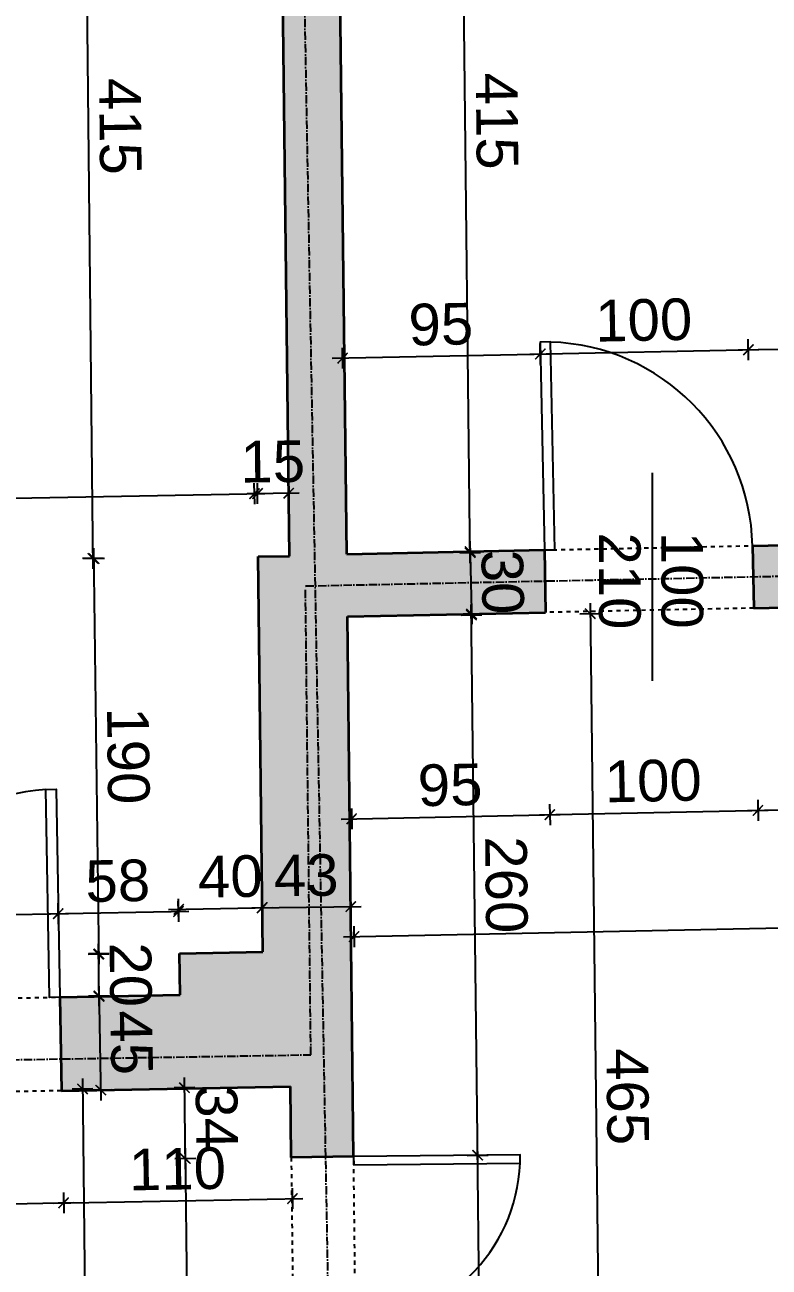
# Model space of a CAD drawing. Header units: inches. Extents: x -72385 to 39588, y -6525 to 66685.
# Drawn here: x -31877 to -31520, y 13085 to 13682 of the extents above; entities that cross this region are included whole.
import ezdxf

# ---------------------------------------------------------------- set-up
doc = ezdxf.new("R2010")
doc.units = ezdxf.units.IN
doc.header["$MEASUREMENT"] = 0
doc.linetypes.add('DashDot', pattern=[0.6, 0.4, -0.1, 0, -0.1])
doc.linetypes.add('Hidden', pattern=[0.4, 0.2, -0.2])
for name, color, linetype, lineweight in [('Врати', 251, 'Continuous', 25), ('Надписи врати', 252, 'Continuous', 25), ('Надписи коти вътрешни', 252, 'Continuous', 25), ('Оси', 252, 'DashDot', 25), ('Пунктир', 253, 'Hidden', 25), ('Разрезни линии', 7, 'Continuous', 35), ('Щрих стени', 254, 'Continuous', 25)]:
    doc.layers.add(name, color=color, linetype=linetype, lineweight=lineweight)
doc.styles.add('Arial Regular', font='arial.ttf')
doc.styles.get("Standard").update_dxf_attribs({"font": 'arial.ttf'})
doc.dimstyles.new('Annotative', dxfattribs={"dimscale": 0, "dimtxt": 20, "dimasz": 5, "dimexe": 5, "dimexo": 5, "dimgap": 5, "dimtad": 1, "dimdec": 0, "dimzin": 0, "dimdsep": 46, "dimtxsty": 'Standard', "dimblk": 'ARCHTICK', "dimcen": 5, "dimdle": 5, "dimadec": 0, "dimazin": 0, "dimtfac": 1, "dimtdec": 0, "dimtofl": 0, "dimtmove": 0, "dimatfit": 3, "dimldrblk": 'ARCHTICK', "dimfxl": 5, "dimfxlon": 1, "dimtolj": 1, "dimtzin": 0, "dimarcsym": 1})

# ---------------------------------------------------------------- blocks, each defined once
blk = doc.blocks.new('_ArchTick')
at = {"color": 0, "linetype": 'ByBlock', "const_width": 0.15}
blk.add_lwpolyline([(-0.5, -0.5), (0.5, 0.5)], dxfattribs=at)
blk = doc.blocks.new('*D3830')
at = {"layer": 'Defpoints', "color": 0, "ltscale": 50, "transparency": 16777216}
for p in [(-31763.25, 13257.69), (-31802.89, 13235.77), (-31762.86, 13236.51)]:
    blk.add_point(p, dxfattribs=at)
at = {"layer": 'Надписи коти вътрешни', "color": 0, "lineweight": -2, "ltscale": 50, "transparency": 16777216}
for p, q in [((-31803.19, 13251.95), (-31803.38, 13261.95)), ((-31763.16, 13252.69), (-31763.35, 13262.69)), ((-31808.28, 13256.86), (-31758.25, 13257.79))]:
    blk.add_line(p, q, dxfattribs=at)
at = {"layer": 'Надписи коти вътрешни', "color": 0, "lineweight": -2, "ltscale": 50, "transparency": 16777216, "xscale": 5, "yscale": 5, "zscale": 5}
for p, rotation in [((-31803.28, 13256.95), 181.0623153618535), ((-31763.25, 13257.69), 1.062315361853542)]:
    blk.add_blockref('_ArchTick', p, dxfattribs=dict(at, rotation=rotation))
at = {"layer": 'Надписи коти вътрешни', "color": 0, "ltscale": 50, "transparency": 16777216, "insert": (-31778.53, 13272.62), "char_height": 20, "attachment_point": 5, "rotation": 1.06232}
blk.add_mtext('\\A1;40', dxfattribs=at)
blk = doc.blocks.new('*D3831')
at = {"layer": 'Defpoints', "color": 0, "ltscale": 50, "transparency": 16777216}
for p in [(-31722.25, 13397.7), (-31627, 13399.68), (-31624.98, 13302.43)]:
    blk.add_point(p, dxfattribs=at)
at = {"layer": 'Надписи коти вътрешни', "color": 0, "lineweight": -2, "ltscale": 50, "transparency": 16777216}
for p, q in [((-31625.09, 13307.42), (-31624.88, 13297.43)), ((-31725.24, 13300.35), (-31619.98, 13302.53)), ((-31720.34, 13305.45), (-31720.14, 13295.45))]:
    blk.add_line(p, q, dxfattribs=at)
at = {"layer": 'Надписи коти вътрешни', "color": 0, "lineweight": -2, "ltscale": 50, "transparency": 16777216, "xscale": 5, "yscale": 5, "zscale": 5}
for p, rotation in [((-31720.24, 13300.45), 181.1859248688659), ((-31624.98, 13302.43), 1.185924868865917)]:
    blk.add_blockref('_ArchTick', p, dxfattribs=dict(at, rotation=rotation))
at = {"layer": 'Надписи коти вътрешни', "color": 0, "ltscale": 50, "transparency": 16777216, "insert": (-31672.93, 13316.65), "char_height": 20, "attachment_point": 5, "rotation": 1.18592}
blk.add_mtext('\\A1;95', dxfattribs=at)
blk = doc.blocks.new('*D3832')
at = {"layer": 'Defpoints', "color": 0, "ltscale": 50, "transparency": 16777216}
for p in [(-31527.02, 13401.75), (-31627, 13399.68), (-31525, 13304.49)]:
    blk.add_point(p, dxfattribs=at)
at = {"layer": 'Надписи коти вътрешни', "color": 0, "lineweight": -2, "ltscale": 50, "transparency": 16777216}
for p, q in [((-31625.09, 13307.42), (-31624.88, 13297.43)), ((-31525.11, 13309.49), (-31524.9, 13299.5)), ((-31629.98, 13302.32), (-31520.01, 13304.6))]:
    blk.add_line(p, q, dxfattribs=at)
at = {"layer": 'Надписи коти вътрешни', "color": 0, "lineweight": -2, "ltscale": 50, "transparency": 16777216, "xscale": 5, "yscale": 5, "zscale": 5}
for p, rotation in [((-31525, 13304.49), 1.185924868857025), ((-31624.98, 13302.43), 181.185924868857)]:
    blk.add_blockref('_ArchTick', p, dxfattribs=dict(at, rotation=rotation))
at = {"layer": 'Надписи коти вътрешни', "color": 0, "ltscale": 50, "transparency": 16777216, "insert": (-31575.31, 13318.67), "char_height": 20, "attachment_point": 5, "rotation": 1.18592}
blk.add_mtext('\\A1;100', dxfattribs=at)
blk = doc.blocks.new('*D3833')
at = {"layer": 'Defpoints', "color": 0, "ltscale": 50, "transparency": 16777216}
for p in [(-31185.44, 13408.82), (-31527.02, 13401.75), (-31183.42, 13311.57)]:
    blk.add_point(p, dxfattribs=at)
at = {"layer": 'Надписи коти вътрешни', "color": 0, "lineweight": -2, "ltscale": 50, "transparency": 16777216}
for p, q in [((-31530, 13304.39), (-31178.42, 13311.67)), ((-31183.53, 13316.56), (-31183.32, 13306.57)), ((-31525.11, 13309.49), (-31524.9, 13299.5))]:
    blk.add_line(p, q, dxfattribs=at)
at = {"layer": 'Надписи коти вътрешни', "color": 0, "lineweight": -2, "ltscale": 50, "transparency": 16777216, "xscale": 5, "yscale": 5, "zscale": 5}
for p, rotation in [((-31183.42, 13311.57), 1.185924868862864), ((-31525, 13304.49), 181.1859248688629)]:
    blk.add_blockref('_ArchTick', p, dxfattribs=dict(at, rotation=rotation))
at = {"layer": 'Надписи коти вътрешни', "color": 0, "ltscale": 50, "transparency": 16777216, "insert": (-31354.53, 13323.25), "char_height": 20, "attachment_point": 5, "rotation": 1.18592}
blk.add_mtext('\\A1;342', dxfattribs=at)
blk = doc.blocks.new('*D3844')
at = {"layer": 'Defpoints', "color": 0, "ltscale": 50, "transparency": 16777216}
for p in [(-31722.25, 13397.7), (-31662.67, 13398.39), (-31719.26, 13138.04)]:
    blk.add_point(p, dxfattribs=at)
at = {"layer": 'Надписи коти вътрешни', "color": 0, "lineweight": -2, "ltscale": 50, "transparency": 16777216}
for p, q in [((-31659.61, 13133.73), (-31662.73, 13403.39)), ((-31667.67, 13398.33), (-31657.67, 13398.45)), ((-31664.67, 13138.67), (-31654.67, 13138.78))]:
    blk.add_line(p, q, dxfattribs=at)
at = {"layer": 'Надписи коти вътрешни', "color": 0, "lineweight": -2, "ltscale": 50, "transparency": 16777216, "xscale": 5, "yscale": 5, "zscale": 5}
for p, rotation in [((-31662.67, 13398.39), 90.6615763334505), ((-31659.67, 13138.73), 270.6615763334505)]:
    blk.add_blockref('_ArchTick', p, dxfattribs=dict(at, rotation=rotation))
at = {"layer": 'Надписи коти вътрешни', "color": 0, "ltscale": 50, "transparency": 16777216, "insert": (-31645.96, 13268.73), "char_height": 20, "attachment_point": 5, "rotation": 270.66158}
blk.add_mtext('\\A1;260', dxfattribs=at)
blk = doc.blocks.new('*D3845')
at = {"layer": 'Defpoints', "color": 0, "ltscale": 50, "transparency": 16777216}
for p in [(-31659.67, 13138.73), (-31719.26, 13138.04), (-31717.41, 12978.05)]:
    blk.add_point(p, dxfattribs=at)
at = {"layer": 'Надписи коти вътрешни', "color": 0, "lineweight": -2, "ltscale": 50, "transparency": 16777216}
for p, q in [((-31664.67, 13138.67), (-31654.67, 13138.78)), ((-31657.77, 12973.74), (-31659.73, 13143.73)), ((-31662.82, 12978.68), (-31652.82, 12978.8))]:
    blk.add_line(p, q, dxfattribs=at)
at = {"layer": 'Надписи коти вътрешни', "color": 0, "lineweight": -2, "ltscale": 50, "transparency": 16777216, "xscale": 5, "yscale": 5, "zscale": 5}
for p, rotation in [((-31659.67, 13138.73), 90.66157633345075), ((-31657.82, 12978.74), 270.6615763334508)]:
    blk.add_blockref('_ArchTick', p, dxfattribs=dict(at, rotation=rotation))
at = {"layer": 'Надписи коти вътрешни', "color": 0, "ltscale": 50, "transparency": 16777216, "insert": (-31643.54, 13058.91), "char_height": 20, "attachment_point": 5, "rotation": 270.66158}
blk.add_mtext('\\A1;160', dxfattribs=at)
blk = doc.blocks.new('*D3852')
at = {"layer": 'Defpoints', "color": 0, "ltscale": 50, "transparency": 16777216}
for p in [(-31859.63, 13169.71), (-31959.61, 13167.86), (-31858.63, 13115.84)]:
    blk.add_point(p, dxfattribs=at)
at = {"layer": 'Надписи коти вътрешни', "color": 0, "lineweight": -2, "ltscale": 50, "transparency": 16777216}
for p, q in [((-31858.72, 13120.84), (-31858.54, 13110.84)), ((-31963.61, 13113.89), (-31853.63, 13115.93)), ((-31958.71, 13118.99), (-31958.52, 13108.99))]:
    blk.add_line(p, q, dxfattribs=at)
at = {"layer": 'Надписи коти вътрешни', "color": 0, "lineweight": -2, "ltscale": 50, "transparency": 16777216, "xscale": 5, "yscale": 5, "zscale": 5}
for p, rotation in [((-31958.61, 13113.99), 181.061896860584), ((-31858.63, 13115.84), 1.061896860583966)]:
    blk.add_blockref('_ArchTick', p, dxfattribs=dict(at, rotation=rotation))
at = {"layer": 'Надписи коти вътрешни', "color": 0, "ltscale": 50, "transparency": 16777216, "insert": (-31908.9, 13130.12), "char_height": 20, "attachment_point": 5, "rotation": 1.0619}
blk.add_mtext('\\A1;100', dxfattribs=at)
blk = doc.blocks.new('*D3853')
at = {"layer": 'Defpoints', "color": 0, "ltscale": 50, "transparency": 16777216}
for p in [(-31859.63, 13169.71), (-31749.65, 13171.75), (-31748.65, 13117.88)]:
    blk.add_point(p, dxfattribs=at)
at = {"layer": 'Надписи коти вътрешни', "color": 0, "lineweight": -2, "ltscale": 50, "transparency": 16777216}
for p, q in [((-31858.72, 13120.84), (-31858.54, 13110.84)), ((-31748.74, 13122.88), (-31748.56, 13112.88)), ((-31863.63, 13115.75), (-31743.65, 13117.97))]:
    blk.add_line(p, q, dxfattribs=at)
at = {"layer": 'Надписи коти вътрешни', "color": 0, "lineweight": -2, "ltscale": 50, "transparency": 16777216, "xscale": 5, "yscale": 5, "zscale": 5}
for p, rotation in [((-31748.65, 13117.88), 1.061896860589385), ((-31858.63, 13115.84), 181.0618968605894)]:
    blk.add_blockref('_ArchTick', p, dxfattribs=dict(at, rotation=rotation))
at = {"layer": 'Надписи коти вътрешни', "color": 0, "ltscale": 50, "transparency": 16777216, "insert": (-31803.92, 13132.07), "char_height": 20, "attachment_point": 5, "rotation": 1.0619}
blk.add_mtext('\\A1;110', dxfattribs=at)
blk = doc.blocks.new('*D3854')
at = {"layer": 'Defpoints', "color": 0, "ltscale": 50, "transparency": 16777216}
for p in [(-31800.54, 13171.16), (-31749.65, 13171.75), (-31749.25, 13137.69)]:
    blk.add_point(p, dxfattribs=at)
at = {"layer": 'Надписи коти вътрешни', "color": 0, "lineweight": -2, "ltscale": 50, "transparency": 16777216}
for p, q in [((-31800.09, 13132.1), (-31800.6, 13176.16)), ((-31795.54, 13171.22), (-31805.54, 13171.1)), ((-31795.15, 13137.16), (-31805.15, 13137.05))]:
    blk.add_line(p, q, dxfattribs=at)
at = {"layer": 'Надписи коти вътрешни', "color": 0, "lineweight": -2, "ltscale": 50, "transparency": 16777216, "xscale": 5, "yscale": 5, "zscale": 5}
for p, rotation in [((-31800.54, 13171.16), 90.66157633343974), ((-31800.15, 13137.1), 270.6615763334397)]:
    blk.add_blockref('_ArchTick', p, dxfattribs=dict(at, rotation=rotation))
at = {"layer": 'Надписи коти вътрешни', "color": 0, "ltscale": 50, "transparency": 16777216, "insert": (-31785.15, 13156.81), "char_height": 20, "attachment_point": 5, "rotation": 270.66158}
blk.add_mtext('\\A1;34', dxfattribs=at)
blk = doc.blocks.new('*D3855')
at = {"layer": 'Defpoints', "color": 0, "ltscale": 50, "transparency": 16777216}
for p in [(-31749.25, 13137.69), (-31747.41, 12977.7), (-31798.3, 12977.12)]:
    blk.add_point(p, dxfattribs=at)
at = {"layer": 'Надписи коти вътрешни', "color": 0, "lineweight": -2, "ltscale": 50, "transparency": 16777216}
for p, q in [((-31800.2, 13142.1), (-31798.24, 12972.12)), ((-31795.15, 13137.16), (-31805.15, 13137.05)), ((-31793.3, 12977.17), (-31803.3, 12977.06))]:
    blk.add_line(p, q, dxfattribs=at)
at = {"layer": 'Надписи коти вътрешни', "color": 0, "lineweight": -2, "ltscale": 50, "transparency": 16777216, "xscale": 5, "yscale": 5, "zscale": 5}
for p, rotation in [((-31800.15, 13137.1), 90.6615763334482), ((-31798.3, 12977.12), 270.6615763334482)]:
    blk.add_blockref('_ArchTick', p, dxfattribs=dict(at, rotation=rotation))
at = {"layer": 'Надписи коти вътрешни', "color": 0, "ltscale": 50, "transparency": 16777216, "insert": (-31784.01, 13057.29), "char_height": 20, "attachment_point": 5, "rotation": 270.66158}
blk.add_mtext('\\A1;160', dxfattribs=at)
blk = doc.blocks.new('*D3857')
at = {"layer": 'Defpoints', "color": 0, "ltscale": 50, "transparency": 16777216}
for p in [(-31749.65, 13171.75), (-31846.63, 12919.8), (-31746.75, 12920.96)]:
    blk.add_point(p, dxfattribs=at)
at = {"layer": 'Надписи коти вътрешни', "color": 0, "lineweight": -2, "ltscale": 50, "transparency": 16777216}
for p, q in [((-31849.59, 13175.59), (-31846.58, 12914.8)), ((-31844.53, 13170.65), (-31854.53, 13170.54)), ((-31841.63, 12919.86), (-31851.63, 12919.75))]:
    blk.add_line(p, q, dxfattribs=at)
at = {"layer": 'Надписи коти вътрешни', "color": 0, "lineweight": -2, "ltscale": 50, "transparency": 16777216, "xscale": 5, "yscale": 5, "zscale": 5}
for p, rotation in [((-31849.53, 13170.59), 90.66157633344937), ((-31846.63, 12919.8), 270.6615763334494)]:
    blk.add_blockref('_ArchTick', p, dxfattribs=dict(at, rotation=rotation))
at = {"layer": 'Надписи коти вътрешни', "color": 0, "ltscale": 50, "transparency": 16777216, "insert": (-31832.87, 13045.37), "char_height": 20, "attachment_point": 5, "rotation": 270.66158}
blk.add_mtext('\\A1;251', dxfattribs=at)
blk = doc.blocks.new('*D3876')
at = {"layer": 'Defpoints', "color": 0, "ltscale": 50, "transparency": 16777216}
for p in [(-31749.65, 13171.75), (-34053.52, 13133.6), (-31748.04, 13074.92)]:
    blk.add_point(p, dxfattribs=at)
at = {"layer": 'Надписи коти вътрешни', "color": 0, "lineweight": -2, "ltscale": 50, "transparency": 16777216}
for p, q in [((-31748.13, 13079.92), (-31747.96, 13069.92)), ((-34056.92, 13036.69), (-31743.04, 13075)), ((-34052, 13041.78), (-34051.84, 13031.78))]:
    blk.add_line(p, q, dxfattribs=at)
at = {"layer": 'Надписи коти вътрешни', "color": 0, "lineweight": -2, "ltscale": 50, "transparency": 16777216, "xscale": 5, "yscale": 5, "zscale": 5}
for p, rotation in [((-31748.04, 13074.92), 0.9485552265700729), ((-34051.92, 13036.78), 180.9485552265701)]:
    blk.add_blockref('_ArchTick', p, dxfattribs=dict(at, rotation=rotation))
at = {"layer": 'Надписи коти вътрешни', "color": 0, "ltscale": 50, "transparency": 16777216, "insert": (-32900.23, 13071.07), "char_height": 20, "attachment_point": 5, "rotation": 0.94856}
blk.add_mtext('\\A1;2304', dxfattribs=at)
blk = doc.blocks.new('*D3880')
at = {"layer": 'Defpoints', "color": 0, "ltscale": 50, "transparency": 16777216}
for p in [(-31629.57, 13523.89), (-31722.6, 13427.7), (-31627.62, 13429.67)]:
    blk.add_point(p, dxfattribs=at)
at = {"layer": 'Надписи коти вътрешни', "color": 0, "lineweight": -2, "ltscale": 50, "transparency": 16777216}
for p, q in [((-31724.45, 13516.92), (-31724.65, 13526.92)), ((-31629.46, 13518.89), (-31629.67, 13528.88)), ((-31729.55, 13521.82), (-31624.57, 13523.99))]:
    blk.add_line(p, q, dxfattribs=at)
at = {"layer": 'Надписи коти вътрешни', "color": 0, "lineweight": -2, "ltscale": 50, "transparency": 16777216, "xscale": 5, "yscale": 5, "zscale": 5}
for p, rotation in [((-31629.57, 13523.89), 1.185924868857902), ((-31724.55, 13521.92), 181.1859248688579)]:
    blk.add_blockref('_ArchTick', p, dxfattribs=dict(at, rotation=rotation))
at = {"layer": 'Надписи коти вътрешни', "color": 0, "ltscale": 50, "transparency": 16777216, "insert": (-31677.37, 13538.11), "char_height": 20, "attachment_point": 5, "rotation": 1.18592}
blk.add_mtext('\\A1;95', dxfattribs=at)
blk = doc.blocks.new('*D3881')
at = {"layer": 'Defpoints', "color": 0, "ltscale": 50, "transparency": 16777216}
for p in [(-31529.59, 13525.95), (-31527.64, 13431.74), (-31627.62, 13429.67)]:
    blk.add_point(p, dxfattribs=at)
at = {"layer": 'Надписи коти вътрешни', "color": 0, "lineweight": -2, "ltscale": 50, "transparency": 16777216}
for p, q in [((-31629.46, 13518.89), (-31629.67, 13528.88)), ((-31529.49, 13520.96), (-31529.69, 13530.95)), ((-31634.57, 13523.78), (-31524.59, 13526.06))]:
    blk.add_line(p, q, dxfattribs=at)
at = {"layer": 'Надписи коти вътрешни', "color": 0, "lineweight": -2, "ltscale": 50, "transparency": 16777216, "xscale": 5, "yscale": 5, "zscale": 5}
for p, rotation in [((-31629.57, 13523.89), 181.1859248688655), ((-31529.59, 13525.95), 1.185924868865447)]:
    blk.add_blockref('_ArchTick', p, dxfattribs=dict(at, rotation=rotation))
at = {"layer": 'Надписи коти вътрешни', "color": 0, "ltscale": 50, "transparency": 16777216, "insert": (-31579.89, 13540.13), "char_height": 20, "attachment_point": 5, "rotation": 1.18592}
blk.add_mtext('\\A1;100', dxfattribs=at)
blk = doc.blocks.new('*D3882')
at = {"layer": 'Defpoints', "color": 0, "ltscale": 50, "transparency": 16777216}
for p in [(-31217.82, 13532.33), (-31215.89, 13438.11), (-31527.64, 13431.74)]:
    blk.add_point(p, dxfattribs=at)
at = {"layer": 'Надписи коти вътрешни', "color": 0, "lineweight": -2, "ltscale": 50, "transparency": 16777216}
for p, q in [((-31217.72, 13527.33), (-31217.92, 13537.33)), ((-31534.56, 13525.85), (-31212.82, 13532.43)), ((-31529.46, 13520.95), (-31529.67, 13530.95))]:
    blk.add_line(p, q, dxfattribs=at)
at = {"layer": 'Надписи коти вътрешни', "color": 0, "lineweight": -2, "ltscale": 50, "transparency": 16777216, "xscale": 5, "yscale": 5, "zscale": 5}
for p, rotation in [((-31217.82, 13532.33), 1.171467589203126), ((-31529.57, 13525.95), 181.1714675892031)]:
    blk.add_blockref('_ArchTick', p, dxfattribs=dict(at, rotation=rotation))
at = {"layer": 'Надписи коти вътрешни', "color": 0, "ltscale": 50, "transparency": 16777216, "insert": (-31374, 13544.36), "char_height": 20, "attachment_point": 5, "rotation": 1.17147}
blk.add_mtext('\\A1;312', dxfattribs=at)
blk = doc.blocks.new('*D3892')
at = {"layer": 'Defpoints', "color": 0, "ltscale": 50, "transparency": 16777216}
for p in [(-31185.44, 13408.82), (-31722.25, 13397.7), (-31182.25, 13254.93)]:
    blk.add_point(p, dxfattribs=at)
at = {"layer": 'Надписи коти вътрешни', "color": 0, "lineweight": -2, "ltscale": 50, "transparency": 16777216}
for p, q in [((-31182.35, 13259.92), (-31182.15, 13249.93)), ((-31724.07, 13243.71), (-31177.25, 13255.03)), ((-31719.17, 13248.81), (-31718.96, 13238.81))]:
    blk.add_line(p, q, dxfattribs=at)
at = {"layer": 'Надписи коти вътрешни', "color": 0, "lineweight": -2, "ltscale": 50, "transparency": 16777216, "xscale": 5, "yscale": 5, "zscale": 5}
for p, rotation in [((-31182.25, 13254.93), 1.185924868862342), ((-31719.07, 13243.81), 181.1859248688623)]:
    blk.add_blockref('_ArchTick', p, dxfattribs=dict(at, rotation=rotation))
at = {"layer": 'Надписи коти вътрешни', "color": 0, "ltscale": 50, "transparency": 16777216, "insert": (-31450.97, 13264.58), "char_height": 20, "attachment_point": 5, "rotation": 1.18592}
blk.add_mtext('\\A1;537', dxfattribs=at)
blk = doc.blocks.new('*D8255')
at = {"layer": 'Defpoints', "color": 0, "ltscale": 50, "transparency": 16777216}
for p in [(-31766.89, 13456.75), (-31762.52, 13216.19), (-32663.47, 13199.81)]:
    blk.add_point(p, dxfattribs=at)
at = {"layer": 'Надписи коти вътрешни', "color": 0, "lineweight": -2, "ltscale": 50, "transparency": 16777216}
for p, q in [((-31766.8, 13451.75), (-31766.98, 13461.75)), ((-32672.85, 13440.28), (-31761.89, 13456.84)), ((-32667.76, 13435.37), (-32667.94, 13445.37))]:
    blk.add_line(p, q, dxfattribs=at)
at = {"layer": 'Надписи коти вътрешни', "color": 0, "lineweight": -2, "ltscale": 50, "transparency": 16777216, "xscale": 5, "yscale": 5, "zscale": 5}
for p, rotation in [((-31766.89, 13456.75), 1.041778083628722), ((-32667.85, 13440.37), 181.0417780836288)]:
    blk.add_blockref('_ArchTick', p, dxfattribs=dict(at, rotation=rotation))
at = {"layer": 'Надписи коти вътрешни', "color": 0, "ltscale": 50, "transparency": 16777216, "insert": (-32171.17, 13464.62), "char_height": 20, "attachment_point": 5, "rotation": 1.04178}
blk.add_mtext('\\A1;901', dxfattribs=at)
blk = doc.blocks.new('*D3902')
at = {"layer": 'Defpoints', "color": 0, "ltscale": 50, "transparency": 16777216}
for p in [(-31848.82, 13840.67), (-31769.88, 13841.49), (-31765.61, 13426.5)]:
    blk.add_point(p, dxfattribs=at)
at = {"layer": 'Надписи коти вътрешни', "color": 0, "lineweight": -2, "ltscale": 50, "transparency": 16777216}
for p, q in [((-31844.49, 13420.68), (-31848.87, 13845.67)), ((-31843.82, 13840.73), (-31853.81, 13840.62)), ((-31839.54, 13425.73), (-31849.54, 13425.63))]:
    blk.add_line(p, q, dxfattribs=at)
at = {"layer": 'Надписи коти вътрешни', "color": 0, "lineweight": -2, "ltscale": 50, "transparency": 16777216, "xscale": 5, "yscale": 5, "zscale": 5}
for p, rotation in [((-31848.82, 13840.67), 90.58984019734002), ((-31844.54, 13425.68), 270.58984019734)]:
    blk.add_blockref('_ArchTick', p, dxfattribs=dict(at, rotation=rotation))
at = {"layer": 'Надписи коти вътрешни', "color": 0, "ltscale": 50, "transparency": 16777216, "insert": (-31831.47, 13633.34), "char_height": 20, "attachment_point": 5, "rotation": 270.58984}
blk.add_mtext('\\A1;415', dxfattribs=at)
blk = doc.blocks.new('*D3903')
at = {"layer": 'Defpoints', "color": 0, "ltscale": 50, "transparency": 16777216}
for p in [(-31844.02, 13425.52), (-31765.09, 13426.5), (-31762.72, 13236.52)]:
    blk.add_point(p, dxfattribs=at)
at = {"layer": 'Надписи коти вътрешни', "color": 0, "lineweight": -2, "ltscale": 50, "transparency": 16777216}
for p, q in [((-31839.02, 13425.58), (-31849.02, 13425.46)), ((-31841.59, 13230.53), (-31844.08, 13430.52)), ((-31836.65, 13235.59), (-31846.65, 13235.47))]:
    blk.add_line(p, q, dxfattribs=at)
at = {"layer": 'Надписи коти вътрешни', "color": 0, "lineweight": -2, "ltscale": 50, "transparency": 16777216, "xscale": 5, "yscale": 5, "zscale": 5}
for p, rotation in [((-31844.02, 13425.52), 90.71580144106997), ((-31841.65, 13235.53), 270.71580144107)]:
    blk.add_blockref('_ArchTick', p, dxfattribs=dict(at, rotation=rotation))
at = {"layer": 'Надписи коти вътрешни', "color": 0, "ltscale": 50, "transparency": 16777216, "insert": (-31827.62, 13330.71), "char_height": 20, "attachment_point": 5, "rotation": 270.7158}
blk.add_mtext('\\A1;190', dxfattribs=at)
blk = doc.blocks.new('*D3904')
at = {"layer": 'Defpoints', "color": 0, "ltscale": 50, "transparency": 16777216}
for p in [(-31841.83, 13235.32), (-31802.89, 13235.77), (-31802.66, 13215.77)]:
    blk.add_point(p, dxfattribs=at)
at = {"layer": 'Надписи коти вътрешни', "color": 0, "lineweight": -2, "ltscale": 50, "transparency": 16777216}
for p, q in [((-31841.54, 13210.32), (-31841.88, 13240.32)), ((-31836.83, 13235.38), (-31846.82, 13235.26)), ((-31836.59, 13215.38), (-31846.59, 13215.26))]:
    blk.add_line(p, q, dxfattribs=at)
at = {"layer": 'Надписи коти вътрешни', "color": 0, "lineweight": -2, "ltscale": 50, "transparency": 16777216, "xscale": 5, "yscale": 5, "zscale": 5}
for p, rotation in [((-31841.83, 13235.32), 90.66157633345412), ((-31841.59, 13215.32), 270.6615763334541)]:
    blk.add_blockref('_ArchTick', p, dxfattribs=dict(at, rotation=rotation))
at = {"layer": 'Надписи коти вътрешни', "color": 0, "ltscale": 50, "transparency": 16777216, "insert": (-31826.5, 13225.5), "char_height": 20, "attachment_point": 5, "rotation": 270.66158}
blk.add_mtext('\\A1;20', dxfattribs=at)
blk = doc.blocks.new('*D7618')
at = {"layer": 'Defpoints', "color": 0, "ltscale": 50, "transparency": 16777216}
for p in [(-31727.39, 13842.28), (-31668.08, 13842.96), (-31722.6, 13427.7)]:
    blk.add_point(p, dxfattribs=at)
at = {"layer": 'Надписи коти вътрешни', "color": 0, "lineweight": -2, "ltscale": 50, "transparency": 16777216}
for p, q in [((-31663.24, 13423.39), (-31668.14, 13847.96)), ((-31673.08, 13842.9), (-31663.08, 13843.02)), ((-31668.29, 13428.33), (-31658.3, 13428.45))]:
    blk.add_line(p, q, dxfattribs=at)
at = {"layer": 'Надписи коти вътрешни', "color": 0, "lineweight": -2, "ltscale": 50, "transparency": 16777216, "xscale": 5, "yscale": 5, "zscale": 5}
for p, rotation in [((-31668.08, 13842.96), 90.66157633344923), ((-31663.29, 13428.39), 270.6615763334492)]:
    blk.add_blockref('_ArchTick', p, dxfattribs=dict(at, rotation=rotation))
at = {"layer": 'Надписи коти вътрешни', "color": 0, "ltscale": 50, "transparency": 16777216, "insert": (-31650.48, 13635.85), "char_height": 20, "attachment_point": 5, "rotation": 270.66158}
blk.add_mtext('\\A1;415', dxfattribs=at)
blk = doc.blocks.new('*D3905')
at = {"layer": 'Defpoints', "color": 0, "ltscale": 50, "transparency": 16777216}
for p in [(-31722.25, 13397.7), (-31716.89, 12933.05), (-31600.21, 12934.4)]:
    blk.add_point(p, dxfattribs=at)
at = {"layer": 'Надписи коти вътрешни', "color": 0, "lineweight": -2, "ltscale": 50, "transparency": 16777216}
for p, q in [((-31605.64, 13404.05), (-31600.16, 12929.4)), ((-31610.58, 13398.99), (-31600.58, 13399.11)), ((-31605.21, 12934.34), (-31595.21, 12934.46))]:
    blk.add_line(p, q, dxfattribs=at)
at = {"layer": 'Надписи коти вътрешни', "color": 0, "lineweight": -2, "ltscale": 50, "transparency": 16777216, "xscale": 5, "yscale": 5, "zscale": 5}
for p, rotation in [((-31605.58, 13399.05), 90.66157633344557), ((-31600.21, 12934.4), 270.6615763334456)]:
    blk.add_blockref('_ArchTick', p, dxfattribs=dict(at, rotation=rotation))
at = {"layer": 'Надписи коти вътрешни', "color": 0, "ltscale": 50, "transparency": 16777216, "insert": (-31587.69, 13166.9), "char_height": 20, "attachment_point": 5, "rotation": 270.66158}
blk.add_mtext('\\A1;465', dxfattribs=at)
blk = doc.blocks.new('*D3920')
at = {"layer": 'Defpoints', "color": 0, "ltscale": 50, "transparency": 16777216}
for p in [(-31765.44, 13456.8), (-31765.09, 13426.61), (-31750.09, 13426.78)]:
    blk.add_point(p, dxfattribs=at)
at = {"layer": 'Надписи коти вътрешни', "color": 0, "lineweight": -2, "ltscale": 50, "transparency": 16777216}
for p, q in [((-31765.38, 13451.8), (-31765.5, 13461.8)), ((-31750.38, 13451.98), (-31750.5, 13461.98)), ((-31745.44, 13457.03), (-31770.44, 13456.74))]:
    blk.add_line(p, q, dxfattribs=at)
at = {"layer": 'Надписи коти вътрешни', "color": 0, "lineweight": -2, "ltscale": 50, "transparency": 16777216, "xscale": 5, "yscale": 5, "zscale": 5}
for p, rotation in [((-31765.44, 13456.8), 180.6615763334505), ((-31750.44, 13456.98), 0.6615763334504178)]:
    blk.add_blockref('_ArchTick', p, dxfattribs=dict(at, rotation=rotation))
at = {"layer": 'Надписи коти вътрешни', "color": 0, "ltscale": 50, "transparency": 16777216, "insert": (-31758.12, 13472.1), "char_height": 20, "attachment_point": 5, "rotation": 0.66158}
blk.add_mtext('\\A1;15', dxfattribs=at)
blk = doc.blocks.new('*D3921')
at = {"layer": 'Defpoints', "color": 0, "ltscale": 50, "transparency": 16777216}
for p in [(-31861.21, 13254.82), (-31960.44, 13212.85), (-31860.46, 13214.7)]:
    blk.add_point(p, dxfattribs=at)
at = {"layer": 'Надписи коти вътрешни', "color": 0, "lineweight": -2, "ltscale": 50, "transparency": 16777216}
for p, q in [((-31961.1, 13247.97), (-31961.28, 13257.97)), ((-31861.11, 13249.82), (-31861.3, 13259.82)), ((-31966.19, 13252.88), (-31856.21, 13254.91))]:
    blk.add_line(p, q, dxfattribs=at)
at = {"layer": 'Надписи коти вътрешни', "color": 0, "lineweight": -2, "ltscale": 50, "transparency": 16777216, "xscale": 5, "yscale": 5, "zscale": 5}
for p, rotation in [((-31961.19, 13252.97), 181.0618968605903), ((-31861.21, 13254.82), 1.061896860590225)]:
    blk.add_blockref('_ArchTick', p, dxfattribs=dict(at, rotation=rotation))
at = {"layer": 'Надписи коти вътрешни', "color": 0, "ltscale": 50, "transparency": 16777216, "insert": (-31911.48, 13269.1), "char_height": 20, "attachment_point": 5, "rotation": 1.0619}
blk.add_mtext('\\A1;100', dxfattribs=at)
blk = doc.blocks.new('*D3922')
at = {"layer": 'Defpoints', "color": 0, "ltscale": 50, "transparency": 16777216}
for p in [(-31803.4, 13255.89), (-31860.46, 13214.7), (-31802.66, 13215.77)]:
    blk.add_point(p, dxfattribs=at)
at = {"layer": 'Надписи коти вътрешни', "color": 0, "lineweight": -2, "ltscale": 50, "transparency": 16777216}
for p, q in [((-31861.11, 13249.82), (-31861.3, 13259.82)), ((-31803.31, 13250.89), (-31803.5, 13260.89)), ((-31866.21, 13254.73), (-31798.4, 13255.99))]:
    blk.add_line(p, q, dxfattribs=at)
at = {"layer": 'Надписи коти вътрешни', "color": 0, "lineweight": -2, "ltscale": 50, "transparency": 16777216, "xscale": 5, "yscale": 5, "zscale": 5}
for p, rotation in [((-31803.4, 13255.89), 1.062315361851316), ((-31861.21, 13254.82), 181.0623153618513)]:
    blk.add_blockref('_ArchTick', p, dxfattribs=dict(at, rotation=rotation))
at = {"layer": 'Надписи коти вътрешни', "color": 0, "ltscale": 50, "transparency": 16777216, "insert": (-31832.59, 13270.57), "char_height": 20, "attachment_point": 5, "rotation": 1.06232}
blk.add_mtext('\\A1;58', dxfattribs=at)
blk = doc.blocks.new('*D7596')
at = {"layer": 'Defpoints', "color": 0, "ltscale": 10, "transparency": 16777216}
for p in [(-31802.66, 13215.77), (-31840.77, 13170.06), (-31801.82, 13170.78)]:
    blk.add_point(p, dxfattribs=at)
at = {"layer": 'Надписи коти вътрешни', "color": 0, "lineweight": -2, "ltscale": 10, "transparency": 16777216}
for p, q in [((-31841.7, 13220.05), (-31840.68, 13165.06)), ((-31836.61, 13215.14), (-31846.61, 13214.96)), ((-31835.77, 13170.15), (-31845.77, 13169.97))]:
    blk.add_line(p, q, dxfattribs=at)
at = {"layer": 'Надписи коти вътрешни', "color": 0, "lineweight": -2, "ltscale": 10, "transparency": 16777216, "xscale": 5, "yscale": 5, "zscale": 5}
for p, rotation in [((-31841.61, 13215.05), 91.06189686058771), ((-31840.77, 13170.06), 271.0618968605877)]:
    blk.add_blockref('_ArchTick', p, dxfattribs=dict(at, rotation=rotation))
at = {"layer": 'Надписи коти вътрешни', "color": 0, "ltscale": 10, "transparency": 16777216, "insert": (-31826.02, 13192.84), "char_height": 20, "attachment_point": 5, "rotation": 271.0619}
blk.add_mtext('\\A1;45', dxfattribs=at)
blk = doc.blocks.new('*D7617')
at = {"layer": 'Defpoints', "color": 0, "ltscale": 10, "transparency": 16777216}
for p in [(-31722.6, 13427.7), (-31721.98, 13397.71), (-31662.63, 13398.94)]:
    blk.add_point(p, dxfattribs=at)
at = {"layer": 'Надписи коти вътрешни', "color": 0, "lineweight": -2, "ltscale": 10, "transparency": 16777216}
for p, q in [((-31663.36, 13433.93), (-31662.53, 13393.94)), ((-31668.25, 13428.83), (-31658.26, 13429.03)), ((-31667.63, 13398.83), (-31657.64, 13399.04))]:
    blk.add_line(p, q, dxfattribs=at)
at = {"layer": 'Надписи коти вътрешни', "color": 0, "lineweight": -2, "ltscale": 10, "transparency": 16777216, "xscale": 5, "yscale": 5, "zscale": 5}
for p, rotation in [((-31663.26, 13428.93), 91.18592486886251), ((-31662.63, 13398.94), 271.1859248688625)]:
    blk.add_blockref('_ArchTick', p, dxfattribs=dict(at, rotation=rotation))
at = {"layer": 'Надписи коти вътрешни', "color": 0, "ltscale": 10, "transparency": 16777216, "insert": (-31647.73, 13414.25), "char_height": 20, "attachment_point": 5, "rotation": 271.18592}
blk.add_mtext('\\A1;30', dxfattribs=at)
blk = doc.blocks.new('*D7619')
at = {"layer": 'Defpoints', "color": 0, "ltscale": 10, "transparency": 16777216}
for p in [(-31763.57, 13295.06), (-31721.07, 13295.55), (-31720.64, 13258.22)]:
    blk.add_point(p, dxfattribs=at)
at = {"layer": 'Надписи коти вътрешни', "color": 0, "lineweight": -2, "ltscale": 10, "transparency": 16777216}
for p, q in [((-31768.14, 13257.67), (-31715.64, 13258.28)), ((-31763.2, 13262.73), (-31763.08, 13252.73)), ((-31720.7, 13263.22), (-31720.59, 13253.22))]:
    blk.add_line(p, q, dxfattribs=at)
at = {"layer": 'Надписи коти вътрешни', "color": 0, "lineweight": -2, "ltscale": 10, "transparency": 16777216, "xscale": 5, "yscale": 5, "zscale": 5}
for p, rotation in [((-31763.14, 13257.73), 180.6615763334465), ((-31720.64, 13258.22), 0.6615763334464978)]:
    blk.add_blockref('_ArchTick', p, dxfattribs=dict(at, rotation=rotation))
at = {"layer": 'Надписи коти вътрешни', "color": 0, "ltscale": 10, "transparency": 16777216, "insert": (-31742.07, 13273.19), "char_height": 20, "attachment_point": 5, "rotation": 0.66158}
blk.add_mtext('\\A1;43', dxfattribs=at)

msp = doc.modelspace()

# ---------------------------------------------------------------- hatches: boundary and pattern name
at = {"layer": 'Щрих стени', "ltscale": 10}
h = msp.add_hatch(color=256, dxfattribs=at)
h.dxf.hatch_style = 1
h.paths.add_polyline_path([(-32583.73, 12901.47), (-32708.69, 12898.56), (-32707.99, 12868.57), (-32583.03, 12871.48)])
h.paths.add_polyline_path([(-32308.8, 12907.87), (-32433.77, 12904.96), (-32433.07, 12874.97), (-32308.1, 12877.88)])
h.paths.add_polyline_path([(-32033.88, 12914.27), (-32158.84, 12911.36), (-32158.14, 12881.37), (-32033.18, 12884.28)])
h.paths.add_polyline_path([(-30702.75, 12915.26), (-30710.26, 13400.92), (-30755.25, 13400.22), (-30748.36, 12954.27), (-31716.89, 12933.05), (-31717.41, 12978.05), (-31747.41, 12977.7), (-31746.75, 12920.96), (-31883.92, 12917.76), (-31883.22, 12887.77)])
h.paths.add_polyline_path([(-31722.25, 13397.7), (-31627, 13399.68), (-31627.62, 13429.67), (-31722.6, 13427.7), (-31727.39, 13842.28), (-31694.89, 13842.88), (-31695.73, 13887.87), (-31790.71, 13886.11), (-31789.88, 13841.12), (-31754.88, 13841.77), (-31750.09, 13426.78), (-31765.09, 13426.5), (-31762.9, 13236.51), (-31802.89, 13235.77), (-31802.66, 13215.77), (-31860.46, 13214.7), (-31859.63, 13169.71), (-31749.65, 13171.75), (-31749.25, 13137.69), (-31719.26, 13138.04)])
h.paths.add_polyline_path([(-31162.29, 13852.75), (-30762.36, 13860.17), (-30758.65, 13620.2), (-30713.66, 13620.89), (-30718.06, 13906), (-31300.8, 13895.19), (-31299.96, 13850.2), (-31192.29, 13852.2), (-31187.06, 13513.81), (-31217.05, 13513.18), (-31215.89, 13438.19), (-31527.64, 13431.74), (-31527.02, 13401.75), (-31185.44, 13408.82), (-31184.43, 13343.82), (-31154.44, 13344.44)])
h.paths.add_polyline_path([(-31450.77, 13892.41), (-31545.75, 13890.65), (-31544.92, 13845.66), (-31449.94, 13847.42)])
h.paths.add_polyline_path([(-31940.69, 13883.33), (-32035.67, 13881.57), (-32034.84, 13836.57), (-31939.85, 13838.34)])
h.paths.add_polyline_path([(-32185.64, 13878.79), (-32280.63, 13877.02), (-32279.79, 13832.03), (-32184.81, 13833.79)])
h.paths.add_polyline_path([(-32430.6, 13874.24), (-32525.59, 13872.48), (-32524.75, 13827.49), (-32429.77, 13829.25)])

# ---------------------------------------------------------------- linework, layer by layer
at = {"layer": 'Врати', "ltscale": 50}
for points in [[(-31627.62, 13429.67), (-31622.62, 13429.77), (-31624.69, 13529.75), (-31629.69, 13529.65)], [(-31860.46, 13214.7), (-31865.46, 13214.62), (-31867.14, 13314.6), (-31862.14, 13314.69)], [(-31719.26, 13138.04), (-31719.21, 13134.04), (-31639.21, 13134.96), (-31639.26, 13138.96)]]:
    msp.add_lwpolyline(points, close=True, dxfattribs=at)
for centre, radius, start, end in [((-31627.62, 13429.67), 100, 1.18592, 88.31994), ((-31860.46, 13214.7), 100, 93.82761, 180.96163), ((-31719.26, 13138.04), 80, 270.66158, 357.79559)]:
    msp.add_arc(centre, radius, start, end, dxfattribs=at)
at = {"layer": 'Надписи врати', "ltscale": 50}
msp.add_line((-31575.87, 13466.77), (-31575.87, 13366.77), dxfattribs=at)
at = {"layer": 'Оси', "ltscale": 10}
msp.add_line((-31753.31, 14264.37), (-31721.28, 12506.44), dxfattribs=at)
msp.add_lwpolyline([(-35071.06, 13151.76), (-34073.73, 13168.36), (-34073.37, 13148.36), (-31739.82, 13187), (-31742.42, 13412.39), (-31172.87, 13424.13), (-31171.33, 13324.06), (-30336.28, 13336.93)], dxfattribs=at)
at = {"layer": 'Пунктир', "ltscale": 10}
for p, q in [((-31627.62, 13429.67), (-31527.64, 13431.74)), ((-31527.02, 13401.75), (-31627, 13399.68)), ((-31960.44, 13212.85), (-31860.46, 13214.7)), ((-31859.63, 13169.71), (-31959.61, 13167.86)), ((-31749.25, 13137.69), (-31747.41, 12977.7)), ((-31717.41, 12978.05), (-31719.26, 13138.04))]:
    msp.add_line(p, q, dxfattribs=at)
at = {"layer": 'Разрезни линии', "ltscale": 50}
for p, q in [((-31750.09, 13426.78), (-31754.88, 13841.77)), ((-31722.6, 13427.7), (-31727.39, 13842.28)), ((-31527.64, 13431.74), (-31215.89, 13438.19)), ((-31527.64, 13431.74), (-31527.02, 13401.75)), ((-31765.09, 13426.5), (-31750.09, 13426.78)), ((-31762.9, 13236.51), (-31765.09, 13426.5)), ((-31722.6, 13427.7), (-31627.62, 13429.67)), ((-31627.62, 13429.67), (-31627, 13399.68)), ((-31527.02, 13401.75), (-31185.44, 13408.82)), ((-31722.25, 13397.7), (-31627, 13399.68)), ((-31719.26, 13138.04), (-31722.25, 13397.7)), ((-31802.89, 13235.77), (-31762.9, 13236.51)), ((-31802.66, 13215.77), (-31802.89, 13235.77)), ((-31860.46, 13214.7), (-31802.66, 13215.77)), ((-31860.46, 13214.7), (-31859.63, 13169.71)), ((-31859.63, 13169.71), (-31749.65, 13171.75)), ((-31749.25, 13137.69), (-31749.65, 13171.75)), ((-31719.26, 13138.04), (-31749.25, 13137.69))]:
    msp.add_line(p, q, dxfattribs=at)

# ---------------------------------------------------------------- texts
at = {"layer": 'Надписи врати', "ltscale": 100, "char_height": 20, "width": 180.4891, "attachment_point": 1, "rotation": 270, "style": 'Arial Regular'}
for s, insert in [('210', (-31581.36, 13438.11)), ('100', (-31551.36, 13438.43))]:
    msp.add_mtext(s, dxfattribs=dict(at, insert=insert))

# ---------------------------------------------------------------- dimensions: what is measured, and where the dimension line sits
at = {"layer": 'Надписи коти вътрешни', "ltscale": 50}
for p1, p2, distance, picture, middle in [((-31765.61, 13426.5), (-31769.88, 13841.49), 78.94, '*D3902', (-31831.47, 13633.34)), ((-31722.6, 13427.7), (-31727.39, 13842.28), -59.31, '*D7618', (-31650.48, 13635.85)), ((-31527.64, 13431.74), (-31215.89, 13438.11), 94.23, '*D3882', (-31374, 13544.36)), ((-31722.6, 13427.7), (-31627.62, 13429.67), 94.24, '*D3880', (-31677.37, 13538.11)), ((-31627.62, 13429.67), (-31527.64, 13431.74), 94.24, '*D3881', (-31579.89, 13540.13)), ((-31762.72, 13236.52), (-31765.09, 13426.5), 78.94, '*D3903', (-31827.62, 13330.71)), ((-31722.25, 13397.7), (-31185.44, 13408.82), -153.92, '*D3892', (-31450.97, 13264.58)), ((-31527.02, 13401.75), (-31185.44, 13408.82), -97.27, '*D3833', (-31354.53, 13323.25)), ((-31722.25, 13397.7), (-31716.89, 12933.05), 116.68, '*D3905', (-31587.69, 13166.9)), ((-31719.26, 13138.04), (-31722.25, 13397.7), -59.59, '*D3844', (-31645.96, 13268.73)), ((-31627, 13399.68), (-31527.02, 13401.75), -97.27, '*D3832', (-31575.31, 13318.67)), ((-31722.25, 13397.7), (-31627, 13399.68), -97.27, '*D3831', (-31672.93, 13316.65)), ((-31960.44, 13212.85), (-31860.46, 13214.7), 40.13, '*D3921', (-31911.48, 13269.1)), ((-31860.46, 13214.7), (-31802.66, 13215.77), 40.13, '*D3922', (-31832.59, 13270.57)), ((-31749.65, 13171.75), (-31746.75, 12920.96), -99.89, '*D3857', (-31832.87, 13045.37)), ((-34053.52, 13133.6), (-31749.65, 13171.75), -96.84, '*D3876', (-32900.23, 13071.07)), ((-31959.61, 13167.86), (-31859.63, 13169.71), -53.88, '*D3852', (-31908.9, 13130.12)), ((-31859.63, 13169.71), (-31749.65, 13171.75), -53.88, '*D3853', (-31803.92, 13132.07)), ((-31749.25, 13137.69), (-31747.41, 12977.7), -50.89, '*D3855', (-31784.01, 13057.29)), ((-31717.41, 12978.05), (-31719.26, 13138.04), -59.59, '*D3845', (-31643.54, 13058.91))]:
    dim = msp.add_aligned_dim(p1=p1, p2=p2, distance=distance, dimstyle='Annotative', override={"dimscale": 0, "dimtix": 0, "dimtofl": 0, "dimtmove": 0, "dimatfit": 3}, dxfattribs=at)
    dim.commit()
    dim.dimension.update_dxf_attribs({"geometry": picture, "text_midpoint": middle})
for base, p1, p2, angle, picture, middle in [((-31765.44, 13456.8), (-31750.09, 13426.78), (-31765.09, 13426.61), 180.66158, '*D3920', (-31757.94, 13456.89)), ((-31766.89, 13456.75), (-32663.47, 13199.81), (-31762.52, 13216.19), 1.04178, '*D8255', (-32170.89, 13449.41)), ((-31763.25, 13257.69), (-31802.89, 13235.77), (-31762.86, 13236.51), 1.06232, '*D3830', (-31778.25, 13257.42)), ((-31841.83, 13235.32), (-31802.66, 13215.77), (-31802.89, 13235.77), 90.66158, '*D3904', (-31841.71, 13225.32)), ((-31800.54, 13171.16), (-31749.25, 13137.69), (-31749.65, 13171.75), 90.66158, '*D3854', (-31800.37, 13156.63))]:
    dim = msp.add_linear_dim(base=base, p1=p1, p2=p2, angle=angle, dimstyle='Annotative', override={"dimscale": 0, "dimtix": 0, "dimtofl": 0, "dimtmove": 0, "dimatfit": 3}, dxfattribs=at)
    dim.commit()
    dim.dimension.update_dxf_attribs({"geometry": picture, "text_midpoint": middle, "dimtype": 129})
at = {"layer": 'Надписи коти вътрешни', "ltscale": 10}
dim = msp.add_linear_dim(base=(-31662.63, 13398.94), p1=(-31722.6, 13427.7), p2=(-31721.98, 13397.71), angle=271.18592, dimstyle='Annotative', override={"dimscale": 0, "dimtix": 0, "dimtofl": 0, "dimtmove": 0, "dimatfit": 3}, dxfattribs=at)
dim.commit()
dim.dimension.update_dxf_attribs({"geometry": '*D7617', "text_midpoint": (-31662.94, 13413.93), "dimtype": 129})
for p1, p2, distance, picture, middle in [((-31763.57, 13295.06), (-31721.07, 13295.55), -37.33, '*D7619', (-31742.07, 13273.19)), ((-31802.66, 13215.77), (-31801.82, 13170.78), -38.95, '*D7596', (-31826.02, 13192.84))]:
    dim = msp.add_aligned_dim(p1=p1, p2=p2, distance=distance, dimstyle='Annotative', override={"dimscale": 0, "dimtix": 0, "dimtofl": 0, "dimtmove": 0, "dimatfit": 3}, dxfattribs=at)
    dim.commit()
    dim.dimension.update_dxf_attribs({"geometry": picture, "text_midpoint": middle})

doc.saveas('drawing.dxf')
